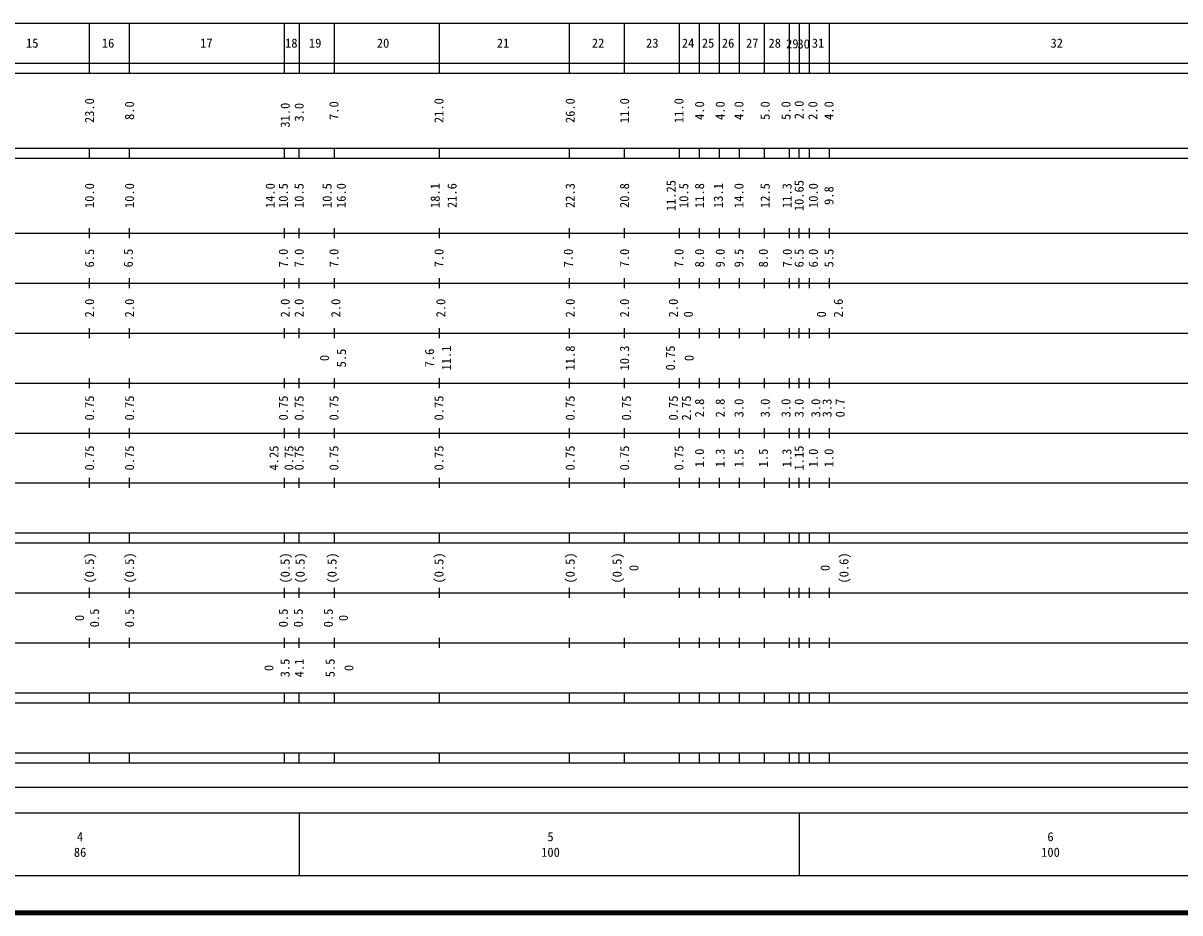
# Model space of a CAD drawing. Units: millimetres on the paper, enlarged 1000 times. Extents: x 40000 to 680000, y 20000 to 380000.
# Drawn here: x 212812 to 444162, y 20000 to 198000 of the extents above; entities that cross this region are included whole.
import ezdxf
from ezdxf.enums import TextEntityAlignment as Align

# ---------------------------------------------------------------- set-up
doc = ezdxf.new("R2010")
doc.units = ezdxf.units.MM
doc.header["$LTSCALE"] = 1000
doc.layers.add('M-TTL', color=2, linetype='Continuous', lineweight=140)
doc.layers.add('M-TTL-BAND', color=7, linetype='Continuous', lineweight=25)
doc.styles.add('ＭＳ ゴシック', font='')
doc.styles.get('ＭＳ ゴシック').set_extended_font_data('MS Gothic')

msp = doc.modelspace()

# ---------------------------------------------------------------- linework, layer by layer
at = {"layer": 'M-TTL'}
msp.add_line((40000, 20000), (680000, 20000), dxfattribs=at)
at = {"layer": 'M-TTL-BAND'}
for p, q in [((68000, 198000), (579000, 198000)), ((226000, 198000), (226000, 188000)), ((234000, 198000), (234000, 188000)), ((265000, 198000), (265000, 188000)), ((268000, 198000), (268000, 188000)), ((275000, 198000), (275000, 188000)), ((296000, 198000), (296000, 188000)), ((322000, 198000), (322000, 188000)), ((333000, 198000), (333000, 188000)), ((344000, 198000), (344000, 188000)), ((348000, 198000), (348000, 188000)), ((352000, 198000), (352000, 188000)), ((356000, 198000), (356000, 188000)), ((361000, 198000), (361000, 188000)), ((366000, 198000), (366000, 188000)), ((368000, 198000), (368000, 188000)), ((370000, 198000), (370000, 188000)), ((374000, 198000), (374000, 188000)), ((40000, 190000), (579000, 190000)), ((40000, 188000), (579000, 188000)), ((40000, 173000), (579000, 173000)), ((226000, 173000), (226000, 171000)), ((234000, 173000), (234000, 171000)), ((265000, 173000), (265000, 171000)), ((268000, 171000), (268000, 173000)), ((275000, 173000), (275000, 171000)), ((296000, 173000), (296000, 171000)), ((322000, 173000), (322000, 171000)), ((333000, 173000), (333000, 171000)), ((344000, 173000), (344000, 171000)), ((348000, 173000), (348000, 171000)), ((352000, 173000), (352000, 171000)), ((356000, 173000), (356000, 171000)), ((361000, 173000), (361000, 171000)), ((366000, 173000), (366000, 171000)), ((368000, 171000), (368000, 173000)), ((370000, 173000), (370000, 171000)), ((374000, 173000), (374000, 171000)), ((40000, 171000), (579000, 171000)), ((40000, 156000), (579000, 156000)), ((226000, 157000), (226000, 155000)), ((234000, 157000), (234000, 155000)), ((265000, 157000), (265000, 155000)), ((268000, 155000), (268000, 157000)), ((275000, 157000), (275000, 155000)), ((296000, 157000), (296000, 155000)), ((322000, 157000), (322000, 155000)), ((333000, 157000), (333000, 155000)), ((344000, 157000), (344000, 155000)), ((348000, 157000), (348000, 155000)), ((352000, 157000), (352000, 155000)), ((356000, 157000), (356000, 155000)), ((361000, 157000), (361000, 155000)), ((366000, 157000), (366000, 155000)), ((368000, 155000), (368000, 157000)), ((370000, 157000), (370000, 155000)), ((374000, 157000), (374000, 155000)), ((46000, 146000), (579000, 146000)), ((226000, 147000), (226000, 145000)), ((234000, 147000), (234000, 145000)), ((265000, 147000), (265000, 145000)), ((268000, 145000), (268000, 147000)), ((275000, 147000), (275000, 145000)), ((296000, 147000), (296000, 145000)), ((322000, 147000), (322000, 145000)), ((333000, 147000), (333000, 145000)), ((344000, 147000), (344000, 145000)), ((348000, 147000), (348000, 145000)), ((352000, 147000), (352000, 145000)), ((356000, 147000), (356000, 145000)), ((361000, 147000), (361000, 145000)), ((366000, 147000), (366000, 145000)), ((368000, 145000), (368000, 147000)), ((370000, 147000), (370000, 145000)), ((374000, 147000), (374000, 145000)), ((226000, 137000), (226000, 135000)), ((234000, 137000), (234000, 135000)), ((265000, 137000), (265000, 135000)), ((268000, 135000), (268000, 137000)), ((275000, 137000), (275000, 135000)), ((296000, 137000), (296000, 135000)), ((322000, 137000), (322000, 135000)), ((333000, 137000), (333000, 135000)), ((344000, 137000), (344000, 135000)), ((348000, 137000), (348000, 135000)), ((352000, 137000), (352000, 135000)), ((356000, 137000), (356000, 135000)), ((361000, 137000), (361000, 135000)), ((366000, 137000), (366000, 135000)), ((368000, 135000), (368000, 137000)), ((370000, 137000), (370000, 135000)), ((374000, 137000), (374000, 135000)), ((52000, 136000), (579000, 136000)), ((46000, 126000), (579000, 126000)), ((226000, 127000), (226000, 125000)), ((234000, 127000), (234000, 125000)), ((265000, 127000), (265000, 125000)), ((268000, 125000), (268000, 127000)), ((275000, 127000), (275000, 125000)), ((296000, 127000), (296000, 125000)), ((322000, 127000), (322000, 125000)), ((333000, 127000), (333000, 125000)), ((344000, 127000), (344000, 125000)), ((348000, 127000), (348000, 125000)), ((352000, 127000), (352000, 125000)), ((356000, 127000), (356000, 125000)), ((361000, 127000), (361000, 125000)), ((366000, 127000), (366000, 125000)), ((368000, 125000), (368000, 127000)), ((370000, 127000), (370000, 125000)), ((374000, 127000), (374000, 125000)), ((52000, 116000), (579000, 116000)), ((226000, 117000), (226000, 115000)), ((234000, 117000), (234000, 115000)), ((265000, 117000), (265000, 115000)), ((268000, 115000), (268000, 117000)), ((275000, 117000), (275000, 115000)), ((296000, 117000), (296000, 115000)), ((322000, 117000), (322000, 115000)), ((333000, 117000), (333000, 115000)), ((344000, 117000), (344000, 115000)), ((348000, 117000), (348000, 115000)), ((352000, 117000), (352000, 115000)), ((356000, 117000), (356000, 115000)), ((361000, 117000), (361000, 115000)), ((366000, 117000), (366000, 115000)), ((368000, 115000), (368000, 117000)), ((370000, 117000), (370000, 115000)), ((374000, 117000), (374000, 115000)), ((226000, 107000), (226000, 105000)), ((234000, 107000), (234000, 105000)), ((265000, 107000), (265000, 105000)), ((268000, 105000), (268000, 107000)), ((275000, 107000), (275000, 105000)), ((296000, 107000), (296000, 105000)), ((322000, 107000), (322000, 105000)), ((333000, 107000), (333000, 105000)), ((344000, 107000), (344000, 105000)), ((348000, 107000), (348000, 105000)), ((352000, 107000), (352000, 105000)), ((356000, 107000), (356000, 105000)), ((361000, 107000), (361000, 105000)), ((366000, 107000), (366000, 105000)), ((368000, 105000), (368000, 107000)), ((370000, 107000), (370000, 105000)), ((374000, 107000), (374000, 105000)), ((46000, 106000), (579000, 106000)), ((40000, 96000), (579000, 96000)), ((226000, 96000), (226000, 94000)), ((234000, 96000), (234000, 94000)), ((265000, 96000), (265000, 94000)), ((268000, 94000), (268000, 96000)), ((275000, 96000), (275000, 94000)), ((296000, 96000), (296000, 94000)), ((322000, 96000), (322000, 94000)), ((333000, 96000), (333000, 94000)), ((344000, 96000), (344000, 94000)), ((348000, 96000), (348000, 94000)), ((352000, 96000), (352000, 94000)), ((356000, 96000), (356000, 94000)), ((361000, 96000), (361000, 94000)), ((366000, 96000), (366000, 94000)), ((368000, 94000), (368000, 96000)), ((370000, 96000), (370000, 94000)), ((374000, 96000), (374000, 94000)), ((40000, 94000), (579000, 94000)), ((49000, 84000), (579000, 84000)), ((226000, 85000), (226000, 83000)), ((234000, 85000), (234000, 83000)), ((265000, 85000), (265000, 83000)), ((268000, 83000), (268000, 85000)), ((275000, 85000), (275000, 83000)), ((296000, 85000), (296000, 83000)), ((322000, 85000), (322000, 83000)), ((333000, 85000), (333000, 83000)), ((344000, 85000), (344000, 83000)), ((348000, 85000), (348000, 83000)), ((352000, 85000), (352000, 83000)), ((356000, 85000), (356000, 83000)), ((361000, 85000), (361000, 83000)), ((366000, 85000), (366000, 83000)), ((368000, 83000), (368000, 85000)), ((370000, 85000), (370000, 83000)), ((374000, 85000), (374000, 83000)), ((226000, 75000), (226000, 73000)), ((234000, 75000), (234000, 73000)), ((265000, 75000), (265000, 73000)), ((268000, 73000), (268000, 75000)), ((275000, 75000), (275000, 73000)), ((296000, 75000), (296000, 73000)), ((322000, 75000), (322000, 73000)), ((333000, 75000), (333000, 73000)), ((344000, 75000), (344000, 73000)), ((348000, 75000), (348000, 73000)), ((352000, 75000), (352000, 73000)), ((356000, 75000), (356000, 73000)), ((361000, 75000), (361000, 73000)), ((366000, 75000), (366000, 73000)), ((368000, 73000), (368000, 75000)), ((370000, 75000), (370000, 73000)), ((374000, 75000), (374000, 73000)), ((40000, 74000), (579000, 74000)), ((40000, 64000), (579000, 64000)), ((226000, 64000), (226000, 62000)), ((234000, 64000), (234000, 62000)), ((265000, 64000), (265000, 62000)), ((268000, 62000), (268000, 64000)), ((275000, 64000), (275000, 62000)), ((296000, 64000), (296000, 62000)), ((322000, 64000), (322000, 62000)), ((333000, 64000), (333000, 62000)), ((344000, 64000), (344000, 62000)), ((348000, 64000), (348000, 62000)), ((352000, 64000), (352000, 62000)), ((356000, 64000), (356000, 62000)), ((361000, 64000), (361000, 62000)), ((366000, 64000), (366000, 62000)), ((368000, 62000), (368000, 64000)), ((370000, 64000), (370000, 62000)), ((374000, 64000), (374000, 62000)), ((40000, 62000), (579000, 62000)), ((40000, 52000), (579000, 52000)), ((226000, 52000), (226000, 50000)), ((234000, 52000), (234000, 50000)), ((265000, 52000), (265000, 50000)), ((268000, 50000), (268000, 52000)), ((275000, 52000), (275000, 50000)), ((296000, 52000), (296000, 50000)), ((322000, 52000), (322000, 50000)), ((333000, 52000), (333000, 50000)), ((344000, 52000), (344000, 50000)), ((348000, 52000), (348000, 50000)), ((352000, 52000), (352000, 50000)), ((356000, 52000), (356000, 50000)), ((361000, 52000), (361000, 50000)), ((366000, 52000), (366000, 50000)), ((368000, 50000), (368000, 52000)), ((370000, 52000), (370000, 50000)), ((374000, 52000), (374000, 50000)), ((40000, 50000), (579000, 50000)), ((70099, 45118), (555884, 45118)), ((40000, 40000), (579000, 40000)), ((268000, 40000), (268000, 27500)), ((368000, 40000), (368000, 27500)), ((68000, 27500), (579000, 27500))]:
    msp.add_line(p, q, dxfattribs=at)

# ---------------------------------------------------------------- texts
at = {"layer": 'M-TTL-BAND', "style": 'ＭＳ ゴシック'}
for s, p in [('15', (214629, 194000)), ('16', (229796, 194000)), ('17', (249464, 194000)), ('18', (266447, 194000)), ('19', (271219, 194000)), ('20', (284798, 194000)), ('21', (308799, 194000)), ('22', (327800, 194000)), ('23', (338634, 194000)), ('24', (345800, 194000)), ('25', (349801, 194000)), ('26', (353801, 194000)), ('27', (358634, 194000)), ('28', (363134, 194000)), ('29', (366655, 193869)), ('30', (368925, 193844)), ('31', (371801, 194000)), ('32', (419532, 194000)), ('4', (224202, 35238)), ('5', (318288, 35238)), ('6', (418288, 35238)), ('86', (224202, 32131)), ('100', (318288, 32131)), ('100', (418288, 32131))]:
    msp.add_text(s, height=1833, dxfattribs=at).set_placement(p, align=Align.MIDDLE_CENTER)
for s, p in [('23.0', (226085, 180500)), ('21.0', (295963, 180500)), ('26.0', (322214, 180500)), ('11.0', (333089, 180500)), ('11.0', (343964, 180500)), ('8.0', (234085, 180500)), ('31.0', (265212, 179585)), ('3.0', (268004, 180172)), ('7.0', (274962, 180500)), ('4.0', (348090, 180500)), ('4.0', (352215, 180500)), ('4.0', (355965, 180500)), ('5.0', (361215, 180500)), ('5.0', (365366, 180500)), ('2.0', (368004, 180637)), ('2.0', (370753, 180500)), ('4.0', (373966, 180500)), ('10.0', (226085, 163500)), ('10.0', (234085, 163500)), ('14.0', (262226, 163500)), ('10.5', (264837, 163500)), ('10.5', (268000, 163500)), ('10.5', (273597, 163500)), ('16.0', (276426, 163500)), ('18.1', (295213, 163500)), ('21.6', (298588, 163500)), ('22.3', (322214, 163500)), ('20.8', (333089, 163500)), ('11.25', (342396, 163500)), ('10.5', (344938, 163500)), ('11.8', (348090, 163500)), ('13.1', (351840, 163500)), ('14.0', (355965, 163500)), ('12.5', (361215, 163500)), ('11.3', (365574, 163500)), ('10.65', (368000, 163500)), ('10.0', (370835, 163500)), ('9.8', (373966, 163500)), ('6.5', (226085, 151000)), ('6.5', (233835, 151000)), ('7.0', (264837, 151000)), ('7.0', (268000, 151000)), ('7.0', (274962, 151000)), ('7.0', (295963, 151000)), ('7.0', (321839, 151000)), ('7.0', (333089, 151000)), ('7.0', (343964, 151000)), ('8.0', (348090, 151000)), ('9.0', (352215, 151000)), ('9.5', (355965, 151000)), ('8.0', (360840, 151000)), ('7.0', (365629, 151000)), ('6.5', (368000, 151000)), ('6.0', (370835, 151000)), ('5.5', (373966, 151000)), ('2.0', (226085, 141000)), ('2.0', (234085, 141000)), ('2.0', (265212, 141000)), ('2.0', (268000, 141000)), ('2.0', (275337, 141000)), ('2.0', (296338, 141000)), ('2.0', (322214, 141000)), ('2.0', (333089, 141000)), ('2.0', (342839, 141000)), ('2.6', (375841, 141000)), ('0', (345840, 139750)), ('0', (372465, 139750)), ('5.5', (276462, 131000)), ('7.6', (294088, 131000)), ('11.1', (297463, 131000)), ('11.8', (322214, 131000)), ('10.3', (333089, 131000)), ('0.75', (342260, 131000)), ('0', (273087, 131000)), ('0', (346000, 131000)), ('0.75', (226085, 121000)), ('0.75', (234085, 121000)), ('0.75', (264837, 121000)), ('0.75', (268000, 121000)), ('0.75', (274962, 121000)), ('0.75', (295963, 121000)), ('0.75', (322214, 121000)), ('0.75', (333464, 121000)), ('0.75', (342839, 121000)), ('2.75', (345465, 121000)), ('2.8', (348090, 121000)), ('2.8', (352215, 121000)), ('3.0', (355965, 121000)), ('3.0', (361215, 121000)), ('3.0', (365366, 121000)), ('3.0', (368000, 121000)), ('3.0', (371332, 121000)), ('3.3', (373591, 121000)), ('0.7', (376216, 121000)), ('0.75', (226085, 111000)), ('0.75', (234085, 111000)), ('4.25', (262962, 111000)), ('0.75', (265962, 111000)), ('0.75', (268000, 111000)), ('0.75', (274962, 111000)), ('0.75', (295963, 111000)), ('0.75', (322214, 111000)), ('0.75', (333089, 111000)), ('0.75', (343964, 111000)), ('1.0', (348090, 111000)), ('1.3', (352215, 111000)), ('1.5', (355965, 111000)), ('1.5', (360840, 111000)), ('1.3', (365556, 111000)), ('1.15', (368000, 111000)), ('1.0', (370835, 111000)), ('1.0', (373966, 111000)), ('(0.5)', (226085, 89000)), ('(0.5)', (234085, 89000)), ('(0.5)', (265212, 89000)), ('(0.5)', (268212, 89000)), ('(0.5)', (274587, 89000)), ('(0.5)', (295963, 89000)), ('(0.5)', (322214, 89000)), ('(0.5)', (331589, 89000)), ('(0.6)', (376966, 89000)), ('0', (334964, 89000)), ('0', (373216, 89000)), ('0', (224085, 79000)), ('0.5', (227085, 79000)), ('0.5', (234085, 79000)), ('0.5', (264837, 79000)), ('0.5', (267837, 79000)), ('0.5', (273837, 79000)), ('0', (276837, 79000)), ('0', (261958, 69000)), ('3.5', (265176, 69000)), ('4.1', (268021, 69000)), ('5.5', (274212, 69000)), ('0', (277962, 69000))]:
    msp.add_text(s, height=1833, rotation=90, dxfattribs=at).set_placement(p, align=Align.MIDDLE_CENTER)

doc.saveas('drawing.dxf')
